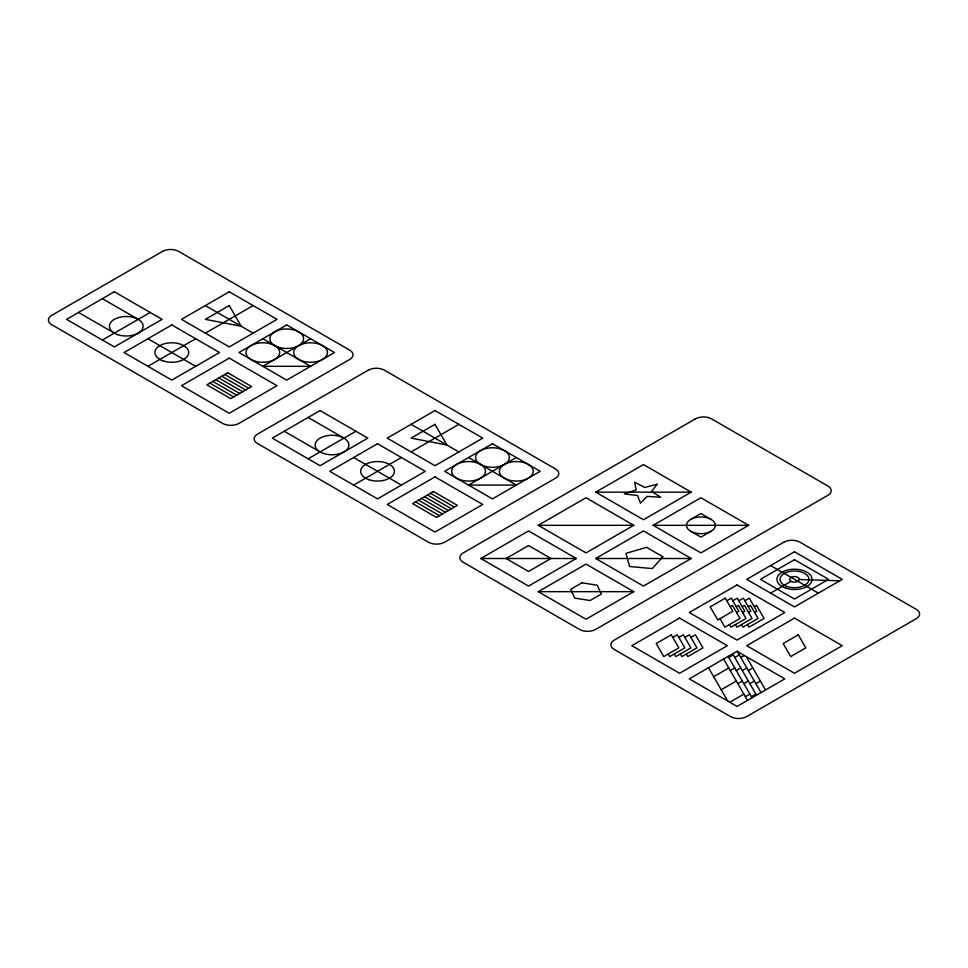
<?xml version="1.0" encoding="UTF-8"?>
<svg xmlns="http://www.w3.org/2000/svg" width="968" height="968" viewBox="0 0 968 968"><rect width="100%" height="100%" fill="white"/><g stroke="black" fill="none" stroke-linecap="round" stroke-linejoin="round"><path stroke-width="1.45" d="M102.39 340.034L150.161 312.458M147.91 366.315L195.669 338.739M205.373 333.137L253.132 305.561M310.583 338.739L262.824 366.315L310.583 366.315L262.824 338.739M308.127 458.82L355.897 431.244M353.647 485.089L401.405 457.513M411.097 451.923L458.868 424.347M516.319 457.513L468.56 485.089L516.319 485.089L468.56 457.513M480.793 558.5L528.552 530.924L576.311 558.5L528.552 586.076L480.793 558.5L576.311 558.5M538.244 525.321L586.003 497.746L633.774 525.321L586.003 552.897L538.244 525.321L633.774 525.321M595.707 492.155L643.466 464.579L691.225 492.155L643.466 519.731L595.707 492.155L691.225 492.155M538.244 591.666L586.003 564.102L633.774 591.666L586.003 619.242L538.244 591.666L633.774 591.666M595.707 558.5L643.466 530.924L691.225 558.5L643.466 586.076L595.707 558.5L691.225 558.5M653.158 525.321L700.917 497.746L748.688 525.321L700.917 552.897L653.158 525.321L748.688 525.321M690.692 519.429L700.917 513.524L711.141 519.429M711.141 531.226L700.917 537.131L690.692 531.226M726.774 600.777L731.3 598.163L738.838 611.244L736.587 612.538M732.8 600.777L737.326 598.163L744.864 611.244L742.613 612.538M672.808 637.404L677.322 634.802L684.872 647.87L669.783 656.582L668.271 653.969M738.826 600.777L743.351 598.163L750.89 611.244L748.627 612.538M730.199 606.694L732.449 605.387L740 618.467L724.911 627.179L719.986 618.649M678.834 637.404L683.347 634.802L690.898 647.87L675.797 656.582L674.297 653.969M744.852 600.777L749.365 598.163L756.915 611.244L754.653 612.538M736.225 606.694L738.475 605.387L746.025 618.467L730.937 627.179L729.424 624.566M684.86 637.404L689.373 634.802L696.924 647.87L681.823 656.582L680.322 653.969M742.238 606.694L744.501 605.387L752.051 618.467L736.963 627.179L735.45 624.566M690.874 637.404L695.399 634.802L702.937 647.87L687.849 656.582L686.348 653.969M770.613 593.13L791.062 581.32M748.264 606.694L750.527 605.387L758.077 618.467L742.976 627.179L741.476 624.566M754.29 606.694L756.553 605.387L764.103 618.467L749.002 627.179L747.502 624.566M728.735 657.514L733.26 654.9M734.76 657.514L739.286 654.9M740.786 657.514L744.295 655.481M713.658 676.68L728.759 667.968M730.259 670.582L734.785 667.968M736.285 670.582L740.81 667.968M742.311 670.582L746.824 667.968M748.337 670.582L752.85 667.968M721.208 689.76L736.297 681.036M737.81 683.65L742.323 681.036M743.835 683.65L748.349 681.036M749.861 683.65L754.375 681.036M755.887 683.65L760.4 681.036M729.763 702.248L743.847 694.116M745.348 696.718L749.873 694.116M751.374 696.718L755.899 694.116M799.326 579.505L839.752 580.788M770.613 565.554L818.371 593.13M205.373 305.561L253.132 333.137M411.097 424.347L458.868 451.923M102.39 298.676L138.218 319.355M308.127 417.45L343.955 438.129M224.77 374.495L248.655 388.289M430.506 493.281L454.391 507.063M221.781 376.213L245.666 390.007M427.517 494.999L451.403 508.781M218.804 377.944L242.678 391.725M424.541 496.717L448.414 510.511M147.91 338.739L195.669 366.315M353.647 457.513L401.405 485.089M215.816 379.662L239.701 393.456M421.552 498.447L445.437 512.229M212.827 381.392L236.712 395.174M418.563 500.166L442.449 513.96M209.85 383.11L233.724 396.904M415.587 501.896L439.46 515.678M78.517 312.458L114.333 333.137M284.253 431.244L320.069 451.923M746.316 656.655L765.555 689.966M737.277 651.428L761.042 692.58M732.643 653.823L756.516 695.193M728.117 656.437L752.003 697.795M723.604 659.039L747.477 700.409M708.503 667.751L727.742 701.074M657.151 484.254L651.597 491.405L660.708 497.225L647.205 496.39L640.441 503.191L637.634 495.519L624.348 493.898L636.121 489.989L634.681 482.197L644.749 487.461L657.151 484.254M662.838 556.733L652.371 568.591L629.599 566.51L625.994 553.357L646.527 547.319L662.838 556.733M162.491 251.426L51.764 315.35A11.483 6.631 0 0 0 51.764 324.728L222.688 423.403A11.483 6.631 0 0 0 238.927 423.403L349.654 359.479A11.483 6.631 0 0 0 349.654 350.114L178.729 251.426A11.483 6.631 0 0 0 162.491 251.426M114.333 291.779L66.574 319.355L114.333 346.931L162.092 319.355L114.333 291.779M171.796 324.945L124.025 352.521L171.796 380.097L219.554 352.521L171.796 324.945M229.247 291.779L181.488 319.355L229.247 346.931L277.005 319.355L229.247 291.779M229.247 305.561L205.373 319.355L241.189 326.252L229.247 305.561M229.247 358.124L181.488 385.7L229.247 413.276L277.005 385.7L229.247 358.124M286.709 324.945L238.939 352.521L286.709 380.097L334.468 352.521L286.709 324.945M227.758 372.777L206.862 384.841L230.747 398.622L251.632 386.559L227.758 372.777M368.227 370.2L257.5 434.136A11.483 6.631 0 0 0 257.5 443.501L428.425 542.189A11.483 6.631 0 0 0 444.663 542.189L555.39 478.265A11.483 6.631 0 0 0 555.39 468.887L384.465 370.2A11.483 6.631 0 0 0 368.227 370.2M320.069 410.553L272.31 438.129L320.069 465.705L367.828 438.129L320.069 410.553M377.532 443.731L329.761 471.307L377.532 498.883L425.291 471.307L377.532 443.731M434.983 410.553L387.224 438.129L434.983 465.705L482.742 438.129L434.983 410.553M434.983 424.347L411.097 438.129L446.926 445.026L434.983 424.347M434.983 476.897L387.224 504.473L434.983 532.049L482.742 504.473L434.983 476.897M492.446 443.731L444.675 471.307L492.446 498.883L540.204 471.307L492.446 443.731M433.495 491.55L412.598 503.614L436.471 517.408L457.368 505.344L433.495 491.55M695.363 418.89L463.236 552.909A11.483 6.631 0 0 0 463.236 562.287L579.445 629.381A11.483 6.631 0 0 0 595.683 629.381L827.809 495.362A11.483 6.631 0 0 0 827.809 485.984L711.601 418.89A11.483 6.631 0 0 0 695.363 418.89M528.552 545.541L506.119 558.5L528.552 571.459L550.986 558.5L528.552 545.541M581.901 582.821L570.684 589.294L574.786 598.151L590.117 600.523L601.334 594.037L597.232 585.192L581.901 582.821M783.79 542.225L614.256 640.102A11.483 6.631 0 0 0 614.256 649.48L730.477 716.574A11.483 6.631 0 0 0 746.703 716.574L916.236 618.697A11.483 6.631 0 0 0 916.236 609.32L800.028 542.225A11.483 6.631 0 0 0 783.79 542.225M679.572 618.116L631.814 645.692L679.572 673.268L727.331 645.692L679.572 618.116M737.035 584.95L689.264 612.514L737.035 640.09L784.794 612.514L737.035 584.95M794.486 551.772L746.727 579.348L794.486 606.924L842.245 579.348L794.486 551.772M725.274 598.163L710.185 606.888L717.724 619.956L732.812 611.244L725.274 598.163M794.486 559.673L760.412 579.348L794.486 599.023L828.56 579.348L794.486 559.673M671.296 634.802L656.207 643.514L663.758 656.582L678.846 647.87L671.296 634.802M737.035 651.295L689.264 678.858L737.035 706.434L784.794 678.858L737.035 651.295M794.486 618.116L746.727 645.692L794.486 673.268L842.245 645.692L794.486 618.116M798.261 634.802L783.173 643.514L790.711 656.582L805.812 647.87L798.261 634.802M117.83 334.686A16.892 9.753 0 0 0 143.167 326.252A16.892 9.753 0 0 0 117.83 317.806A16.892 9.753 0 0 0 117.83 334.686M254.378 360.967A16.892 9.753 0 0 0 279.716 352.521A16.892 9.753 0 0 0 254.378 344.088A16.892 9.753 0 0 0 254.378 360.967M278.264 347.185A16.892 9.753 0 0 0 303.589 338.739A16.892 9.753 0 0 0 278.264 330.294A16.892 9.753 0 0 0 278.264 347.185M302.149 360.967A16.892 9.753 0 0 0 327.474 352.521A16.892 9.753 0 0 0 302.149 344.088A16.892 9.753 0 0 0 302.149 360.967M163.35 360.967A16.892 9.753 0 0 0 188.675 352.521A16.892 9.753 0 0 0 163.35 344.088A16.892 9.753 0 0 0 163.35 360.967M323.566 453.472A16.892 9.753 0 0 0 348.904 445.026A16.892 9.753 0 0 0 323.566 436.58A16.892 9.753 0 0 0 323.566 453.472M460.115 479.753A16.892 9.753 0 0 0 485.452 471.307A16.892 9.753 0 0 0 460.115 462.861A16.892 9.753 0 0 0 460.115 479.753M484 465.959A16.892 9.753 0 0 0 509.325 457.513A16.892 9.753 0 0 0 484 449.079A16.892 9.753 0 0 0 484 465.959M507.873 479.753A16.892 9.753 0 0 0 533.211 471.307A16.892 9.753 0 0 0 507.873 462.861A16.892 9.753 0 0 0 507.873 479.753M369.086 479.753A16.892 9.753 0 0 0 394.412 471.307A16.892 9.753 0 0 0 369.086 462.861A16.892 9.753 0 0 0 369.086 479.753M791.776 581.659A4.84 2.795 0 0 0 799.314 579.542A4.84 2.795 0 0 0 792.369 576.831A4.84 2.795 0 0 0 791.776 581.659M785.713 588.133A17.557 10.14 0 0 0 812.043 579.348A17.557 10.14 0 0 0 785.713 570.563A17.557 10.14 0 0 0 785.713 588.133M787.262 586.572A14.459 8.349 0 0 0 808.945 579.348A14.459 8.349 0 0 0 787.262 572.112A14.459 8.349 0 0 0 787.262 586.572M693.693 532.557A14.459 8.349 0 0 0 715.376 525.321A14.459 8.349 0 0 0 693.693 518.098A14.459 8.349 0 0 0 693.693 532.557"/></g></svg>
